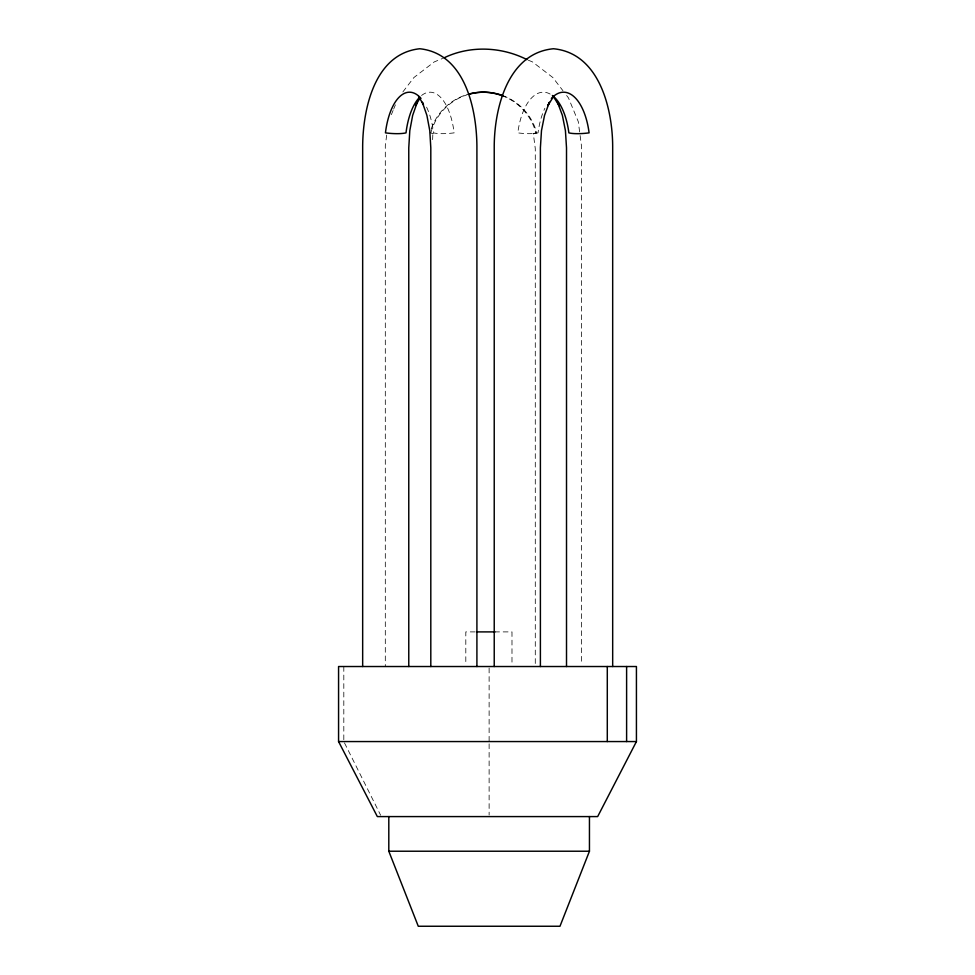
<?xml version="1.0" encoding="UTF-8"?>
<svg xmlns="http://www.w3.org/2000/svg" width="975" height="975" viewBox="0 0 975 975"><rect width="100%" height="100%" fill="white"/><g stroke="black" fill="none" stroke-linecap="round" stroke-linejoin="round"><path stroke-width="0.73" stroke-dasharray="4.88 3.66" d="M386.685 135.086L385.308 145.555L385.308 666.522M432.632 139.632L432.863 133.465M391.353 114.648L393.083 110.468M393.656 109.066L395.387 104.886M402.87 91.918L413.888 77.549L434.241 61.925L442.601 58.451M535.287 663.487L535.287 148.578L533.325 133.673L535.921 132.868A54.868 54.832 -90 0 0 503.941 96.379M533.325 133.673L536.75 132.868A54.868 54.832 -90 0 0 504.77 96.379M475.154 631.898L465.806 631.898L465.806 663.512M494.63 631.898L511.985 631.898L511.985 663.512M433.424 133.673L429.999 132.868M528.316 60.194L532.496 61.925L552.849 77.549L562.953 90.724M566.621 95.513L568.462 97.914L578.273 121.619L581.429 145.555L581.429 663.487M344.48 742.889L380.652 815.246M489.121 668.033L489.121 742.316M489.121 743.828L489.121 815.076M343.809 666.522L343.809 740.049M550.18 94.075A54.868 26.422 -90 0 0 517.81 132.868A22.925 5.204 7.4 0 0 538.042 132.868A54.868 26.422 -90 0 1 544.879 108.274M421.553 95.501A54.868 24.911 90 0 1 454.131 132.868A22.925 5.289 -6.9 0 1 433.57 132.868A54.868 24.911 -90 0 0 425.039 104.179M431.267 128.761A54.868 54.832 -90 0 1 468.768 94.075M430.816 132.868A54.868 54.832 -90 0 1 466.854 94.88"/><path stroke-width="1.46" d="M589.448 816.587L589.448 851.224L559.979 926.25L418.275 926.25L388.806 851.224L388.806 816.587M636.431 741.561L597.663 816.587L377.337 816.587L338.569 741.561L338.569 666.522L636.431 666.522L636.431 741.561L338.569 741.561M420.347 97.512L415.533 105.653L417.251 102.241L412.669 115.379L409.805 130.662L408.769 147.822L408.769 666.522M553.654 96.342L547.816 105.653L549.388 102.241L544.538 115.379L541.478 130.662L540.394 147.822L540.394 666.522M444.003 57.878C469.828 45.313 501.491 46.605 526.927 59.609M477.128 631.898L495.117 631.898M388.806 851.224L589.448 851.224M553.252 96.342L559.102 105.653M418.543 96.342L423.357 104.496M423.479 104.52L422.321 102.241L426.904 115.379L429.78 130.662L430.804 147.822L430.804 666.522M557.517 102.241L562.38 115.379L565.427 130.662L566.512 147.822L566.512 666.522M626.608 666.522L626.608 741.561M612.678 666.522L612.678 146.311C612.507 108.408 599.162 53.04 553.459 48.75C507.743 53.04 494.398 108.408 494.227 146.311L494.227 666.522M607.291 666.522L607.291 741.561M476.909 666.522L476.909 146.311C476.641 109.042 465.026 53.528 419.786 48.75C374.546 53.528 362.932 109.042 362.663 146.311L362.663 666.522M552.374 95.501A54.868 26.422 -90 0 1 568.864 132.868A22.925 5.204 -7.4 0 0 589.095 132.868A54.868 26.422 -90 0 0 551.362 98.414M419.543 97.354A54.868 24.911 90 0 0 406.014 132.868A22.925 5.289 6.9 0 1 385.442 132.868A54.868 24.911 -90 0 1 421.017 98.414M468.768 94.075A54.868 54.832 -90 0 1 503.941 96.379M469.597 94.075A54.868 54.832 -90 0 1 503.429 95.843"/></g></svg>
